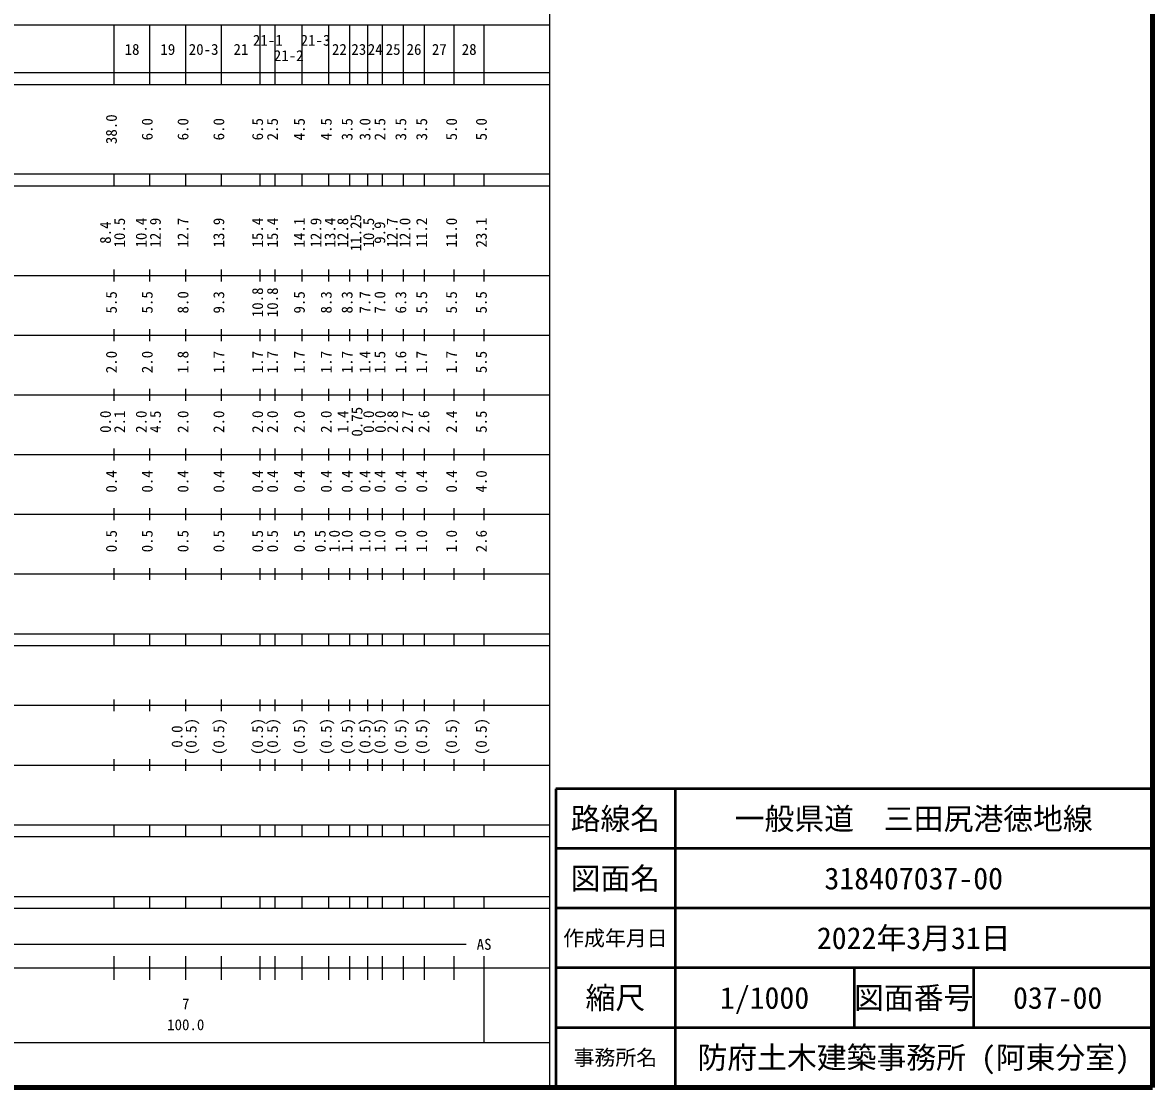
# Model space of a CAD drawing. Units: millimetres on the paper, enlarged 1000 times. Extents: x 40000 to 680000, y 20000 to 380000.
# Drawn here: x 490659 to 680000, y 20000 to 198357 of the extents above; entities that cross this region are included whole.
import ezdxf
from ezdxf.enums import TextEntityAlignment as Align

# ---------------------------------------------------------------- set-up
doc = ezdxf.new("R2010")
doc.units = ezdxf.units.MM
doc.header["$LTSCALE"] = 1000
for name, color, linetype, lineweight in [('M-TTL', 2, 'Continuous', 140), ('M-TTL-BAND', 7, 'Continuous', 25), ('M-TTL-FRAM', 2, 'Continuous', 50), ('M-TTL-LINE', 7, 'Continuous', 50)]:
    doc.layers.add(name, color=color, linetype=linetype, lineweight=lineweight)
doc.layers.add('M-TTL-TXT', color=7, linetype='Continuous')
doc.styles.add('ＭＳ ゴシック', font='')
doc.styles.get('ＭＳ ゴシック').set_extended_font_data('MS Gothic')

msp = doc.modelspace()

# ---------------------------------------------------------------- linework, layer by layer
at = {"layer": 'M-TTL'}
for p, q in [((680000, 20000), (680000, 380000)), ((40000, 20000), (680000, 20000))]:
    msp.add_line(p, q, dxfattribs=at)
at = {"layer": 'M-TTL-BAND'}
for p, q in [((579000, 20000), (579000, 370000)), ((68000, 198000), (579000, 198000)), ((506000, 188000), (506000, 198000)), ((512000, 188000), (512000, 198000)), ((518000, 188000), (518000, 198000)), ((524000, 188000), (524000, 198000)), ((530500, 188000), (530500, 198000)), ((533000, 188000), (533000, 198000)), ((537500, 188000), (537500, 198000)), ((542000, 188000), (542000, 198000)), ((545500, 188000), (545500, 198000)), ((548500, 188000), (548500, 198000)), ((551000, 188000), (551000, 198000)), ((554500, 188000), (554500, 198000)), ((558000, 188000), (558000, 198000)), ((563000, 188000), (563000, 198000)), ((568000, 188000), (568000, 198000)), ((40000, 190000), (579000, 190000)), ((40000, 188000), (579000, 188000)), ((40000, 173000), (579000, 173000)), ((506000, 171000), (506000, 173000)), ((512000, 171000), (512000, 173000)), ((518000, 171000), (518000, 173000)), ((524000, 171000), (524000, 173000)), ((530500, 171000), (530500, 173000)), ((533000, 171000), (533000, 173000)), ((537500, 171000), (537500, 173000)), ((542000, 171000), (542000, 173000)), ((545500, 171000), (545500, 173000)), ((548500, 171000), (548500, 173000)), ((551000, 171000), (551000, 173000)), ((554500, 171000), (554500, 173000)), ((558000, 171000), (558000, 173000)), ((563000, 171000), (563000, 173000)), ((568000, 171000), (568000, 173000)), ((40000, 171000), (579000, 171000)), ((40000, 156000), (579000, 156000)), ((506000, 155000), (506000, 157000)), ((512000, 155000), (512000, 157000)), ((518000, 155000), (518000, 157000)), ((524000, 155000), (524000, 157000)), ((530500, 155000), (530500, 157000)), ((533000, 155000), (533000, 157000)), ((537500, 155000), (537500, 157000)), ((542000, 155000), (542000, 157000)), ((545500, 155000), (545500, 157000)), ((548500, 155000), (548500, 157000)), ((551000, 155000), (551000, 157000)), ((554500, 155000), (554500, 157000)), ((558000, 155000), (558000, 157000)), ((563000, 155000), (563000, 157000)), ((568000, 155000), (568000, 157000)), ((46000, 146000), (579000, 146000)), ((506000, 145000), (506000, 147000)), ((512000, 145000), (512000, 147000)), ((518000, 145000), (518000, 147000)), ((524000, 145000), (524000, 147000)), ((530500, 145000), (530500, 147000)), ((533000, 145000), (533000, 147000)), ((537500, 145000), (537500, 147000)), ((542000, 145000), (542000, 147000)), ((545500, 145000), (545500, 147000)), ((548500, 145000), (548500, 147000)), ((551000, 145000), (551000, 147000)), ((554500, 145000), (554500, 147000)), ((558000, 145000), (558000, 147000)), ((563000, 145000), (563000, 147000)), ((568000, 145000), (568000, 147000)), ((506000, 135000), (506000, 137000)), ((512000, 135000), (512000, 137000)), ((518000, 135000), (518000, 137000)), ((524000, 135000), (524000, 137000)), ((530500, 135000), (530500, 137000)), ((533000, 135000), (533000, 137000)), ((537500, 135000), (537500, 137000)), ((542000, 135000), (542000, 137000)), ((545500, 135000), (545500, 137000)), ((548500, 135000), (548500, 137000)), ((551000, 135000), (551000, 137000)), ((554500, 135000), (554500, 137000)), ((558000, 135000), (558000, 137000)), ((563000, 135000), (563000, 137000)), ((568000, 135000), (568000, 137000)), ((52000, 136000), (579000, 136000)), ((506000, 125000), (506000, 127000)), ((512000, 125000), (512000, 127000)), ((518000, 125000), (518000, 127000)), ((524000, 125000), (524000, 127000)), ((530500, 125000), (530500, 127000)), ((533000, 125000), (533000, 127000)), ((537500, 125000), (537500, 127000)), ((542000, 125000), (542000, 127000)), ((545500, 125000), (545500, 127000)), ((548500, 125000), (548500, 127000)), ((551000, 125000), (551000, 127000)), ((554500, 125000), (554500, 127000)), ((558000, 125000), (558000, 127000)), ((563000, 125000), (563000, 127000)), ((568000, 125000), (568000, 127000)), ((46000, 126000), (579000, 126000)), ((52000, 116000), (579000, 116000)), ((506000, 115000), (506000, 117000)), ((512000, 115000), (512000, 117000)), ((518000, 115000), (518000, 117000)), ((524000, 115000), (524000, 117000)), ((530500, 115000), (530500, 117000)), ((533000, 115000), (533000, 117000)), ((537500, 115000), (537500, 117000)), ((542000, 115000), (542000, 117000)), ((545500, 115000), (545500, 117000)), ((548500, 115000), (548500, 117000)), ((551000, 115000), (551000, 117000)), ((554500, 115000), (554500, 117000)), ((558000, 115000), (558000, 117000)), ((563000, 115000), (563000, 117000)), ((568000, 115000), (568000, 117000)), ((506000, 105000), (506000, 107000)), ((512000, 105000), (512000, 107000)), ((518000, 105000), (518000, 107000)), ((524000, 105000), (524000, 107000)), ((530500, 105000), (530500, 107000)), ((533000, 105000), (533000, 107000)), ((537500, 105000), (537500, 107000)), ((542000, 105000), (542000, 107000)), ((545500, 105000), (545500, 107000)), ((548500, 105000), (548500, 107000)), ((551000, 105000), (551000, 107000)), ((554500, 105000), (554500, 107000)), ((558000, 105000), (558000, 107000)), ((563000, 105000), (563000, 107000)), ((568000, 105000), (568000, 107000)), ((46000, 106000), (579000, 106000)), ((40000, 96000), (579000, 96000)), ((506000, 94000), (506000, 96000)), ((512000, 94000), (512000, 96000)), ((518000, 94000), (518000, 96000)), ((524000, 94000), (524000, 96000)), ((530500, 94000), (530500, 96000)), ((533000, 94000), (533000, 96000)), ((537500, 94000), (537500, 96000)), ((542000, 94000), (542000, 96000)), ((545500, 94000), (545500, 96000)), ((548500, 94000), (548500, 96000)), ((551000, 94000), (551000, 96000)), ((554500, 94000), (554500, 96000)), ((558000, 94000), (558000, 96000)), ((563000, 94000), (563000, 96000)), ((568000, 94000), (568000, 96000)), ((40000, 94000), (579000, 94000)), ((49000, 84000), (579000, 84000)), ((506000, 83000), (506000, 85000)), ((512000, 83000), (512000, 85000)), ((518000, 83000), (518000, 85000)), ((524000, 83000), (524000, 85000)), ((530500, 83000), (530500, 85000)), ((533000, 83000), (533000, 85000)), ((537500, 83000), (537500, 85000)), ((542000, 83000), (542000, 85000)), ((545500, 83000), (545500, 85000)), ((548500, 83000), (548500, 85000)), ((551000, 83000), (551000, 85000)), ((554500, 83000), (554500, 85000)), ((558000, 83000), (558000, 85000)), ((563000, 83000), (563000, 85000)), ((568000, 83000), (568000, 85000)), ((40000, 74000), (579000, 74000)), ((506000, 73000), (506000, 75000)), ((512000, 73000), (512000, 75000)), ((518000, 73000), (518000, 75000)), ((524000, 73000), (524000, 75000)), ((530500, 73000), (530500, 75000)), ((533000, 73000), (533000, 75000)), ((537500, 73000), (537500, 75000)), ((542000, 73000), (542000, 75000)), ((545500, 73000), (545500, 75000)), ((548500, 73000), (548500, 75000)), ((551000, 73000), (551000, 75000)), ((554500, 73000), (554500, 75000)), ((558000, 73000), (558000, 75000)), ((563000, 73000), (563000, 75000)), ((568000, 73000), (568000, 75000)), ((40000, 64000), (579000, 64000)), ((506000, 62000), (506000, 64000)), ((512000, 62000), (512000, 64000)), ((518000, 62000), (518000, 64000)), ((524000, 62000), (524000, 64000)), ((530500, 62000), (530500, 64000)), ((533000, 62000), (533000, 64000)), ((537500, 62000), (537500, 64000)), ((542000, 62000), (542000, 64000)), ((545500, 62000), (545500, 64000)), ((548500, 62000), (548500, 64000)), ((551000, 62000), (551000, 64000)), ((554500, 62000), (554500, 64000)), ((558000, 62000), (558000, 64000)), ((563000, 62000), (563000, 64000)), ((568000, 62000), (568000, 64000)), ((40000, 62000), (579000, 62000)), ((40000, 52000), (579000, 52000)), ((506000, 50000), (506000, 52000)), ((512000, 50000), (512000, 52000)), ((518000, 50000), (518000, 52000)), ((524000, 50000), (524000, 52000)), ((530500, 50000), (530500, 52000)), ((533000, 50000), (533000, 52000)), ((537500, 50000), (537500, 52000)), ((542000, 50000), (542000, 52000)), ((545500, 50000), (545500, 52000)), ((548500, 50000), (548500, 52000)), ((551000, 50000), (551000, 52000)), ((554500, 50000), (554500, 52000)), ((558000, 50000), (558000, 52000)), ((563000, 50000), (563000, 52000)), ((568000, 50000), (568000, 52000)), ((40000, 50000), (579000, 50000)), ((71000, 44000), (565000, 44000)), ((506000, 38000), (506000, 42000)), ((512000, 38000), (512000, 42000)), ((518000, 38000), (518000, 42000)), ((524000, 38000), (524000, 42000)), ((530500, 38000), (530500, 42000)), ((533000, 38000), (533000, 42000)), ((537500, 38000), (537500, 42000)), ((542000, 38000), (542000, 42000)), ((545500, 38000), (545500, 42000)), ((548500, 38000), (548500, 42000)), ((551000, 38000), (551000, 42000)), ((554500, 38000), (554500, 42000)), ((558000, 38000), (558000, 42000)), ((563000, 38000), (563000, 42000)), ((568000, 27500), (568000, 42000)), ((40000, 40000), (579000, 40000)), ((68000, 27500), (579000, 27500))]:
    msp.add_line(p, q, dxfattribs=at)
at = {"layer": 'M-TTL-FRAM'}
for p, q in [((680000, 70000), (580000, 70000)), ((580000, 70000), (580000, 20000))]:
    msp.add_line(p, q, dxfattribs=at)
at = {"layer": 'M-TTL-LINE'}
for p, q in [((600000, 70000), (600000, 20000)), ((680000, 60000), (580000, 60000)), ((680000, 50000), (580000, 50000)), ((680000, 40000), (580000, 40000)), ((630000, 40000), (630000, 30000)), ((650000, 40000), (650000, 30000)), ((680000, 30000), (580000, 30000))]:
    msp.add_line(p, q, dxfattribs=at)

# ---------------------------------------------------------------- texts
at = {"layer": 'M-TTL-BAND', "style": 'ＭＳ ゴシック'}
for s, p in [('21-1', (531750, 193932)), ('21-3', (539750, 193932)), ('18', (509000, 192405)), ('19', (515000, 192405)), ('20-3', (521000, 192405)), ('21', (527250, 192405)), ('21-2', (535250, 191354)), ('22', (543750, 192405)), ('23', (547000, 192405)), ('24', (549750, 192405)), ('25', (552750, 192405)), ('26', (556250, 192405)), ('27', (560500, 192405)), ('28', (565500, 192405)), ('AS', (568000, 42500)), ('7', (518000, 32523)), ('100.0', (518000, 29033))]:
    msp.add_text(s, height=1833, dxfattribs=at).set_placement(p, align=Align.BOTTOM_CENTER)
for s, p in [('38.0', (507000, 180500)), ('6.0', (513000, 180500)), ('6.0', (519000, 180500)), ('6.0', (525000, 180500)), ('6.5', (531500, 180500)), ('2.5', (534000, 180500)), ('4.5', (538500, 180500)), ('4.5', (543000, 180500)), ('3.5', (546500, 180500)), ('3.0', (549500, 180500)), ('2.5', (552000, 180500)), ('3.5', (555500, 180500)), ('3.5', (559000, 180500)), ('5.0', (564000, 180500)), ('5.0', (569000, 180500)), ('8.4', (506000, 163174)), ('10.5', (508370, 163174)), ('10.4', (512000, 163174)), ('12.9', (514370, 163174)), ('12.7', (519000, 163174)), ('13.9', (525000, 163174)), ('15.4', (531500, 163174)), ('15.4', (534000, 163174)), ('14.1', (538500, 163174)), ('12.9', (541274, 163174)), ('13.4', (543644, 163174)), ('12.8', (545774, 163174)), ('11.25', (547964, 163174)), ('10.5', (550113, 163174)), ('9.9', (551978, 163174)), ('12.7', (554053, 163174)), ('12.0', (556194, 163174)), ('11.2', (559000, 163174)), ('11.0', (564000, 163174)), ('23.1', (569000, 163174)), ('10.8', (531500, 151500)), ('10.8', (534000, 151500)), ('5.5', (507000, 151500)), ('5.5', (513000, 151500)), ('8.0', (519000, 151500)), ('9.3', (525000, 151500)), ('9.5', (538500, 151500)), ('8.3', (543000, 151500)), ('8.3', (546500, 151500)), ('7.7', (549500, 151500)), ('7.0', (552000, 151500)), ('6.3', (555500, 151500)), ('5.5', (559000, 151500)), ('5.5', (564000, 151500)), ('5.5', (569000, 151500)), ('2.0', (507000, 141500)), ('2.0', (513000, 141500)), ('1.8', (519000, 141500)), ('1.7', (525000, 141500)), ('1.7', (531500, 141500)), ('1.7', (534000, 141500)), ('1.7', (538500, 141500)), ('1.7', (543000, 141500)), ('1.7', (546500, 141500)), ('1.4', (549500, 141500)), ('1.5', (552000, 141500)), ('1.6', (555500, 141500)), ('1.7', (559000, 141500)), ('1.7', (564000, 141500)), ('5.5', (569000, 141500)), ('0.0', (506000, 131500)), ('2.1', (508370, 131500)), ('2.0', (512000, 131500)), ('4.5', (514370, 131500)), ('2.0', (519000, 131500)), ('2.0', (525000, 131500)), ('2.0', (531500, 131500)), ('2.0', (534000, 131500)), ('2.0', (538500, 131500)), ('2.0', (543000, 131500)), ('1.4', (545813, 131500)), ('0.75', (548164, 131500)), ('0.0', (550106, 131500)), ('0.0', (552080, 131500)), ('2.8', (554120, 131500)), ('2.7', (556608, 131500)), ('2.6', (559365, 131500)), ('2.4', (564000, 131500)), ('5.5', (569000, 131500)), ('0.4', (507000, 121500)), ('0.4', (513000, 121500)), ('0.4', (519000, 121500)), ('0.4', (525000, 121500)), ('0.4', (531500, 121500)), ('0.4', (534000, 121500)), ('0.4', (538500, 121500)), ('0.4', (543000, 121500)), ('0.4', (546500, 121500)), ('0.4', (549500, 121500)), ('0.4', (552000, 121500)), ('0.4', (555500, 121500)), ('0.4', (559000, 121500)), ('0.4', (564000, 121500)), ('4.0', (569000, 121500)), ('0.5', (507000, 111500)), ('0.5', (513000, 111500)), ('0.5', (519000, 111500)), ('0.5', (525000, 111500)), ('0.5', (531500, 111500)), ('0.5', (534000, 111500)), ('0.5', (538500, 111500)), ('0.5', (542000, 111500)), ('1.0', (544370, 111500)), ('1.0', (546500, 111500)), ('1.0', (549500, 111500)), ('1.0', (552000, 111500)), ('1.0', (555500, 111500)), ('1.0', (559000, 111500)), ('1.0', (564000, 111500)), ('2.6', (569000, 111500)), ('(0.5)', (520370, 78764)), ('(0.5)', (525000, 78764)), ('(0.5)', (531500, 78764)), ('(0.5)', (534000, 78764)), ('(0.5)', (538500, 78764)), ('(0.5)', (543000, 78764)), ('(0.5)', (546500, 78764)), ('(0.5)', (549500, 78764)), ('(0.5)', (552000, 78764)), ('(0.5)', (555500, 78764)), ('(0.5)', (559000, 78764)), ('(0.5)', (564000, 78764)), ('(0.5)', (569000, 78764)), ('0.0', (518000, 78764))]:
    msp.add_text(s, height=1833, rotation=90, dxfattribs=at).set_placement(p, align=Align.BOTTOM_CENTER)
at = {"layer": 'M-TTL-TXT', "style": 'ＭＳ ゴシック'}
for s, height, p in [('路線名', 3666, (590000, 65000)), ('路線名', 3666, (590000, 65000)), ('一般県道\u3000三田尻港徳地線', 3666, (640000, 65000)), ('図面名', 3666, (590000, 55000)), ('図面名', 3666, (590000, 55000)), ('318407037-00', 3666, (640000, 55000)), ('2022年3月31日', 3666, (640000, 45000)), ('作成年月日', 2566, (590000, 45000)), ('作成年月日', 2566, (590000, 45000)), ('縮尺', 3666, (590000, 35000)), ('縮尺', 3666, (590000, 35000)), ('1/1000', 3666, (615000, 35000)), ('図面番号', 3666, (640000, 35000)), ('図面番号', 3666, (640000, 35000)), ('037-00', 3666, (664125, 35000)), ('事務所名', 2566, (590000, 25000)), ('事務所名', 2566, (590000, 25000)), ('防府土木建築事務所 (阿東分室)', 3666, (640000, 25000))]:
    msp.add_text(s, height=height, dxfattribs=at).set_placement(p, align=Align.MIDDLE_CENTER)

doc.saveas('drawing.dxf')
